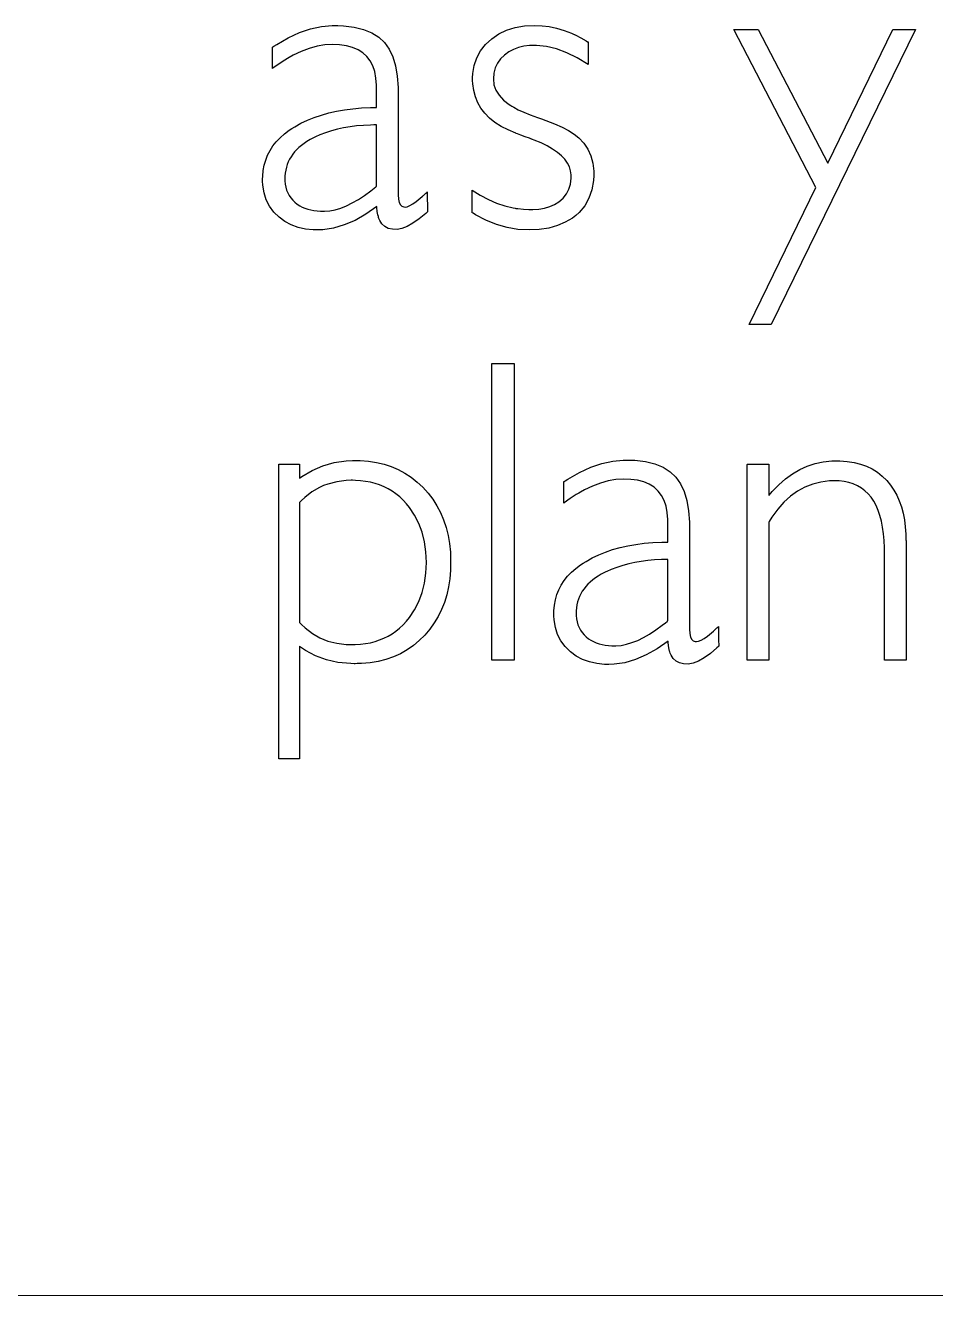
# Model space of a CAD drawing. Header units: millimetres. Extents: x 2232 to 85269, y -3593 to 5869.
# Drawn here: x 67238.21 to 67265.23, y -1520.84 to -1483.15 of the extents above; entities that cross this region are included whole.
import ezdxf

# ---------------------------------------------------------------- set-up
doc = ezdxf.new("R2010")
doc.units = ezdxf.units.MM
doc.layers.add('Standart', color=7, linetype='Continuous')

msp = doc.modelspace()

# ---------------------------------------------------------------- linework, layer by layer
at = {"layer": 'Standart', "color": 159, "linetype": 'Continuous', "lineweight": -3}
for points in [[(67246.014, -1483.52), (67246.35, -1483.366)], [(67246.35, -1483.366), (67246.679, -1483.253)], [(67246.679, -1483.253), (67247, -1483.182)], [(67247, -1483.182), (67247.313, -1483.152)], [(67247.313, -1483.152), (67247.482, -1483.152)], [(67247.482, -1483.152), (67247.654, -1483.161)], [(67247.654, -1483.161), (67247.971, -1483.2)], [(67247.971, -1483.2), (67248.251, -1483.269)], [(67248.251, -1483.269), (67248.494, -1483.369)], [(67248.494, -1483.369), (67248.7, -1483.5)], [(67252.055, -1483.549), (67252.265, -1483.406)], [(67252.265, -1483.406), (67252.497, -1483.295)], [(67252.497, -1483.295), (67252.753, -1483.215)], [(67252.753, -1483.215), (67253.031, -1483.167)], [(67253.031, -1483.167), (67253.331, -1483.151)], [(67253.331, -1483.151), (67253.547, -1483.16)], [(67253.547, -1483.16), (67253.763, -1483.188)], [(67253.763, -1483.188), (67253.981, -1483.235)], [(67253.981, -1483.235), (67254.201, -1483.3)], [(67254.201, -1483.3), (67254.422, -1483.384)], [(67254.422, -1483.384), (67254.477, -1483.408)], [(67254.477, -1483.408), (67254.499, -1483.417)], [(67254.499, -1483.417), (67254.509, -1483.422)], [(67254.509, -1483.422), (67254.547, -1483.44)], [(67254.547, -1483.44), (67254.701, -1483.519)], [(67261.678, -1487.961), (67259.241, -1483.277)], [(67259.241, -1483.277), (67259.965, -1483.277)], [(67259.965, -1483.277), (67262.031, -1487.237)], [(67264.631, -1483.277), (67260.349, -1492.023)], [(67262.031, -1487.237), (67263.964, -1483.277)], [(67263.964, -1483.277), (67264.631, -1483.277)], [(67245.549, -1483.794), (67245.561, -1483.786)], [(67245.549, -1483.795), (67245.549, -1483.794)], [(67245.549, -1483.818), (67245.549, -1483.795)], [(67245.549, -1483.864), (67245.549, -1483.818)], [(67245.561, -1483.786), (67245.583, -1483.771)], [(67245.583, -1483.771), (67245.67, -1483.716)], [(67245.67, -1483.716), (67246.014, -1483.52)], [(67246.637, -1483.834), (67246.4, -1483.924)], [(67246.869, -1483.77), (67246.637, -1483.834)], [(67247.097, -1483.731), (67246.869, -1483.77)], [(67247.321, -1483.717), (67247.097, -1483.731)], [(67247.536, -1483.726), (67247.321, -1483.717)], [(67247.74, -1483.755), (67247.536, -1483.726)], [(67247.923, -1483.804), (67247.74, -1483.755)], [(67248.086, -1483.873), (67247.923, -1483.804)], [(67248.7, -1483.5), (67248.869, -1483.661)], [(67248.869, -1483.661), (67249.007, -1483.857)], [(67251.724, -1483.908), (67251.872, -1483.72)], [(67251.872, -1483.72), (67252.055, -1483.549)], [(67252.845, -1483.806), (67252.698, -1483.862)], [(67253.002, -1483.767), (67252.845, -1483.806)], [(67253.17, -1483.747), (67253.002, -1483.767)], [(67253.257, -1483.743), (67253.17, -1483.747)], [(67253.311, -1483.743), (67253.257, -1483.743)], [(67253.384, -1483.745), (67253.311, -1483.743)], [(67253.677, -1483.778), (67253.384, -1483.745)], [(67253.976, -1483.851), (67253.677, -1483.778)], [(67254.701, -1483.519), (67254.858, -1483.609)], [(67254.858, -1483.609), (67254.899, -1483.634)], [(67254.899, -1483.634), (67254.912, -1483.642)], [(67254.912, -1483.642), (67254.912, -1483.649)], [(67254.912, -1483.649), (67254.912, -1483.686)], [(67254.912, -1483.686), (67254.912, -1483.746)], [(67254.912, -1483.746), (67254.912, -1483.913)], [(67245.549, -1483.929), (67245.549, -1483.864)], [(67245.549, -1484.255), (67245.549, -1483.929)], [(67245.913, -1484.18), (67245.741, -1484.293)], [(67245.995, -1484.13), (67245.913, -1484.18)], [(67246.038, -1484.105), (67245.995, -1484.13)], [(67246.16, -1484.039), (67246.038, -1484.105)], [(67246.4, -1483.924), (67246.16, -1484.039)], [(67248.227, -1483.962), (67248.086, -1483.873)], [(67248.347, -1484.072), (67248.227, -1483.962)], [(67248.447, -1484.201), (67248.347, -1484.072)], [(67248.525, -1484.351), (67248.447, -1484.201)], [(67249.007, -1483.857), (67249.116, -1484.088)], [(67249.116, -1484.088), (67249.197, -1484.355)], [(67251.536, -1484.338), (67251.612, -1484.114)], [(67251.612, -1484.114), (67251.724, -1483.908)], [(67252.312, -1484.145), (67252.221, -1484.273)], [(67252.43, -1484.03), (67252.312, -1484.145)], [(67252.561, -1483.936), (67252.43, -1484.03)], [(67252.698, -1483.862), (67252.561, -1483.936)], [(67254.282, -1483.964), (67253.976, -1483.851)], [(67254.594, -1484.117), (67254.282, -1483.964)], [(67254.912, -1484.309), (67254.594, -1484.117)], [(67254.912, -1483.913), (67254.912, -1484.098)], [(67254.912, -1484.098), (67254.912, -1484.181)], [(67254.912, -1484.181), (67254.912, -1484.248)], [(67245.549, -1484.327), (67245.549, -1484.255)], [(67245.549, -1484.383), (67245.549, -1484.327)], [(67245.549, -1484.419), (67245.549, -1484.383)], [(67245.549, -1484.427), (67245.549, -1484.419)], [(67245.557, -1484.423), (67245.549, -1484.429)], [(67245.549, -1484.429), (67245.549, -1484.427)], [(67245.741, -1484.293), (67245.557, -1484.423)], [(67248.582, -1484.521), (67248.525, -1484.351)], [(67248.618, -1484.712), (67248.582, -1484.521)], [(67249.197, -1484.355), (67249.25, -1484.657)], [(67251.487, -1484.707), (67251.494, -1484.58)], [(67251.494, -1484.58), (67251.536, -1484.338)], [(67252.116, -1484.57), (67252.103, -1484.738)], [(67252.155, -1484.415), (67252.116, -1484.57)], [(67252.221, -1484.273), (67252.155, -1484.415)], [(67254.912, -1484.248), (67254.912, -1484.293)], [(67254.912, -1484.293), (67254.912, -1484.309)], [(67248.633, -1484.922), (67248.618, -1484.712)], [(67248.634, -1484.971), (67248.633, -1484.922)], [(67248.634, -1484.972), (67248.634, -1484.971)], [(67248.634, -1484.979), (67248.634, -1484.972)], [(67248.634, -1485.013), (67248.634, -1484.979)], [(67249.25, -1484.657), (67249.274, -1484.996)], [(67251.487, -1484.74), (67251.487, -1484.707)], [(67251.487, -1484.785), (67251.487, -1484.74)], [(67251.492, -1484.888), (67251.487, -1484.785)], [(67251.518, -1485.085), (67251.492, -1484.888)], [(67252.103, -1484.738), (67252.121, -1484.91)], [(67252.121, -1484.91), (67252.177, -1485.072)], [(67248.634, -1485.067), (67248.634, -1485.013)], [(67248.634, -1485.215), (67248.634, -1485.067)], [(67248.634, -1485.379), (67248.634, -1485.215)], [(67249.274, -1484.996), (67249.276, -1485.086)], [(67249.276, -1485.086), (67249.276, -1485.109)], [(67249.276, -1485.109), (67249.276, -1485.122)], [(67249.276, -1485.122), (67249.276, -1485.129)], [(67249.276, -1485.129), (67249.276, -1485.167)], [(67249.276, -1485.167), (67249.276, -1485.238)], [(67249.276, -1485.238), (67249.276, -1485.336)], [(67249.276, -1485.336), (67249.276, -1485.46)], [(67251.567, -1485.271), (67251.518, -1485.085)], [(67251.638, -1485.445), (67251.567, -1485.271)], [(67252.177, -1485.072), (67252.271, -1485.223)], [(67252.271, -1485.223), (67252.401, -1485.365)], [(67247.218, -1485.748), (67247.447, -1485.697)], [(67247.447, -1485.697), (67247.686, -1485.655)], [(67247.686, -1485.655), (67247.933, -1485.623)], [(67247.933, -1485.623), (67248.19, -1485.601)], [(67248.19, -1485.601), (67248.456, -1485.59)], [(67248.456, -1485.59), (67248.592, -1485.588)], [(67248.592, -1485.588), (67248.626, -1485.588)], [(67248.626, -1485.588), (67248.634, -1485.588)], [(67248.634, -1485.517), (67248.634, -1485.379)], [(67248.634, -1485.563), (67248.634, -1485.517)], [(67248.634, -1485.586), (67248.634, -1485.563)], [(67248.634, -1485.588), (67248.634, -1485.586)], [(67249.276, -1485.46), (67249.276, -1485.605)], [(67249.276, -1485.605), (67249.276, -1485.768)], [(67251.732, -1485.608), (67251.638, -1485.445)], [(67251.849, -1485.76), (67251.732, -1485.608)], [(67252.401, -1485.365), (67252.568, -1485.496)], [(67252.568, -1485.496), (67252.616, -1485.527)], [(67252.616, -1485.527), (67252.649, -1485.548)], [(67252.649, -1485.548), (67252.706, -1485.582)], [(67252.706, -1485.582), (67252.84, -1485.653)], [(67252.84, -1485.653), (67253.002, -1485.727)], [(67253.002, -1485.727), (67253.192, -1485.804)], [(67246.206, -1486.159), (67246.39, -1486.056)], [(67246.39, -1486.056), (67246.584, -1485.964)], [(67246.584, -1485.964), (67246.786, -1485.882)], [(67246.786, -1485.882), (67246.997, -1485.81)], [(67246.997, -1485.81), (67247.218, -1485.748)], [(67248.452, -1486.107), (67248.245, -1486.117)], [(67248.557, -1486.105), (67248.452, -1486.107)], [(67248.611, -1486.104), (67248.557, -1486.105)], [(67248.634, -1486.104), (67248.611, -1486.104)], [(67248.634, -1486.106), (67248.634, -1486.104)], [(67248.634, -1486.114), (67248.634, -1486.106)], [(67249.276, -1485.768), (67249.276, -1486.137)], [(67251.988, -1485.901), (67251.849, -1485.76)], [(67252.15, -1486.03), (67251.988, -1485.901)], [(67252.334, -1486.148), (67252.15, -1486.03)], [(67253.192, -1485.804), (67253.41, -1485.884)], [(67253.41, -1485.884), (67253.529, -1485.926)], [(67253.529, -1485.926), (67253.662, -1485.972)], [(67253.662, -1485.972), (67253.916, -1486.069)], [(67253.916, -1486.069), (67254.141, -1486.169)], [(67245.659, -1486.603), (67245.772, -1486.483)], [(67245.772, -1486.483), (67245.9, -1486.37)], [(67245.9, -1486.37), (67246.042, -1486.264)], [(67246.042, -1486.264), (67246.118, -1486.213)], [(67246.118, -1486.213), (67246.206, -1486.159)], [(67246.862, -1486.439), (67246.759, -1486.489)], [(67246.914, -1486.417), (67246.862, -1486.439)], [(67246.955, -1486.4), (67246.914, -1486.417)], [(67247.122, -1486.337), (67246.955, -1486.4)], [(67247.295, -1486.281), (67247.122, -1486.337)], [(67247.473, -1486.233), (67247.295, -1486.281)], [(67247.658, -1486.193), (67247.473, -1486.233)], [(67247.848, -1486.16), (67247.658, -1486.193)], [(67248.043, -1486.135), (67247.848, -1486.16)], [(67248.245, -1486.117), (67248.043, -1486.135)], [(67248.634, -1486.13), (67248.634, -1486.114)], [(67248.634, -1486.153), (67248.634, -1486.13)], [(67248.634, -1486.182), (67248.634, -1486.153)], [(67248.634, -1486.218), (67248.634, -1486.182)], [(67248.634, -1486.259), (67248.634, -1486.218)], [(67248.634, -1486.357), (67248.634, -1486.259)], [(67248.634, -1486.472), (67248.634, -1486.357)], [(67248.634, -1486.601), (67248.634, -1486.472)], [(67249.276, -1486.137), (67249.276, -1486.538)], [(67252.541, -1486.254), (67252.334, -1486.148)], [(67252.771, -1486.35), (67252.541, -1486.254)], [(67252.782, -1486.354), (67252.771, -1486.35)], [(67252.814, -1486.366), (67252.782, -1486.354)], [(67252.92, -1486.405), (67252.814, -1486.366)], [(67253.051, -1486.454), (67252.92, -1486.405)], [(67253.17, -1486.498), (67253.051, -1486.454)], [(67254.141, -1486.169), (67254.337, -1486.272)], [(67254.337, -1486.272), (67254.503, -1486.379)], [(67254.503, -1486.379), (67254.64, -1486.488)], [(67254.64, -1486.488), (67254.79, -1486.649)], [(67245.401, -1487.001), (67245.473, -1486.862)], [(67245.473, -1486.862), (67245.559, -1486.729)], [(67245.559, -1486.729), (67245.659, -1486.603)], [(67246.264, -1486.838), (67246.203, -1486.905)], [(67246.332, -1486.773), (67246.264, -1486.838)], [(67246.405, -1486.711), (67246.332, -1486.773)], [(67246.485, -1486.652), (67246.405, -1486.711)], [(67246.57, -1486.595), (67246.485, -1486.652)], [(67246.662, -1486.541), (67246.57, -1486.595)], [(67246.759, -1486.489), (67246.662, -1486.541)], [(67248.634, -1486.74), (67248.634, -1486.601)], [(67248.634, -1486.886), (67248.634, -1486.74)], [(67249.276, -1486.538), (67249.276, -1486.947)], [(67253.212, -1486.514), (67253.17, -1486.498)], [(67253.238, -1486.523), (67253.212, -1486.514)], [(67253.243, -1486.525), (67253.238, -1486.523)], [(67253.262, -1486.532), (67253.243, -1486.525)], [(67253.243, -1486.525), (67253.243, -1486.525)], [(67253.315, -1486.553), (67253.262, -1486.532)], [(67253.518, -1486.638), (67253.315, -1486.553)], [(67253.7, -1486.727), (67253.518, -1486.638)], [(67253.861, -1486.82), (67253.7, -1486.727)], [(67254.001, -1486.918), (67253.861, -1486.82)], [(67254.79, -1486.649), (67254.909, -1486.827)], [(67254.909, -1486.827), (67254.997, -1487.025)], [(67245.3, -1487.299), (67245.344, -1487.147)], [(67245.344, -1487.147), (67245.401, -1487.001)], [(67246.016, -1487.199), (67245.984, -1487.279)], [(67246.054, -1487.121), (67246.016, -1487.199)], [(67246.097, -1487.047), (67246.054, -1487.121)], [(67246.147, -1486.974), (67246.097, -1487.047)], [(67246.203, -1486.905), (67246.147, -1486.974)], [(67248.634, -1487.183), (67248.634, -1486.886)], [(67248.634, -1487.328), (67248.634, -1487.183)], [(67249.276, -1486.947), (67249.276, -1487.337)], [(67254.122, -1487.019), (67254.001, -1486.918)], [(67254.221, -1487.124), (67254.122, -1487.019)], [(67254.3, -1487.234), (67254.221, -1487.124)], [(67254.358, -1487.347), (67254.3, -1487.234)], [(67254.997, -1487.025), (67255.054, -1487.241)], [(67255.054, -1487.241), (67255.08, -1487.476)], [(67245.255, -1487.624), (67245.27, -1487.459)], [(67245.27, -1487.459), (67245.3, -1487.299)], [(67245.924, -1487.534), (67245.916, -1487.624)], [(67245.938, -1487.446), (67245.924, -1487.534)], [(67245.958, -1487.361), (67245.938, -1487.446)], [(67245.984, -1487.279), (67245.958, -1487.361)], [(67248.634, -1487.464), (67248.634, -1487.328)], [(67248.634, -1487.59), (67248.634, -1487.464)], [(67248.634, -1487.7), (67248.634, -1487.59)], [(67249.276, -1487.337), (67249.276, -1487.515)], [(67249.276, -1487.515), (67249.276, -1487.68)], [(67254.396, -1487.465), (67254.358, -1487.347)], [(67254.413, -1487.586), (67254.396, -1487.465)], [(67254.414, -1487.643), (67254.413, -1487.586)], [(67255.081, -1487.609), (67255.073, -1487.756)], [(67255.08, -1487.476), (67255.081, -1487.609)], [(67245.252, -1487.71), (67245.255, -1487.624)], [(67245.253, -1487.776), (67245.252, -1487.71)], [(67245.26, -1487.896), (67245.253, -1487.776)], [(67245.296, -1488.121), (67245.26, -1487.896)], [(67245.916, -1487.624), (67245.914, -1487.67)], [(67245.914, -1487.67), (67245.914, -1487.693)], [(67245.914, -1487.693), (67245.914, -1487.711)], [(67245.914, -1487.711), (67245.915, -1487.761)], [(67245.915, -1487.761), (67245.924, -1487.859)], [(67245.924, -1487.859), (67245.941, -1487.952)], [(67245.941, -1487.952), (67245.966, -1488.04)], [(67248.468, -1488.056), (67248.564, -1487.98)], [(67248.564, -1487.98), (67248.613, -1487.941)], [(67248.613, -1487.941), (67248.625, -1487.931)], [(67248.625, -1487.931), (67248.631, -1487.926)], [(67248.631, -1487.926), (67248.634, -1487.923)], [(67248.634, -1487.793), (67248.634, -1487.7)], [(67248.634, -1487.831), (67248.634, -1487.793)], [(67248.634, -1487.863), (67248.634, -1487.831)], [(67248.634, -1487.889), (67248.634, -1487.863)], [(67248.634, -1487.908), (67248.634, -1487.889)], [(67248.634, -1487.919), (67248.634, -1487.908)], [(67248.634, -1487.923), (67248.634, -1487.919)], [(67248.634, -1487.923), (67248.634, -1487.923)], [(67248.634, -1487.923), (67248.634, -1487.923)], [(67248.634, -1487.923), (67248.634, -1487.923)], [(67249.276, -1487.68), (67249.276, -1487.826)], [(67249.276, -1487.826), (67249.276, -1487.95)], [(67249.276, -1487.95), (67249.276, -1488.05)], [(67254.345, -1488.014), (67254.392, -1487.859)], [(67254.392, -1487.859), (67254.413, -1487.688)], [(67254.413, -1487.688), (67254.414, -1487.643)], [(67255.073, -1487.756), (67255.026, -1488.031)], [(67259.695, -1492.023), (67261.678, -1487.961)], [(67245.363, -1488.328), (67245.296, -1488.121)], [(67245.461, -1488.518), (67245.363, -1488.328)], [(67245.966, -1488.04), (67245.999, -1488.122)], [(67245.999, -1488.122), (67246.04, -1488.2)], [(67246.04, -1488.2), (67246.089, -1488.272)], [(67246.089, -1488.272), (67246.147, -1488.339)], [(67246.147, -1488.339), (67246.213, -1488.401)], [(67247.915, -1488.418), (67248.095, -1488.316)], [(67248.095, -1488.316), (67248.279, -1488.195)], [(67248.279, -1488.195), (67248.468, -1488.056)], [(67249.276, -1488.05), (67249.276, -1488.121)], [(67249.276, -1488.121), (67249.276, -1488.162)], [(67249.276, -1488.162), (67249.276, -1488.175)], [(67249.276, -1488.175), (67249.285, -1488.303)], [(67249.285, -1488.303), (67249.31, -1488.405)], [(67249.815, -1488.375), (67249.93, -1488.281)], [(67249.93, -1488.281), (67249.992, -1488.226)], [(67249.992, -1488.226), (67250.006, -1488.214)], [(67250.006, -1488.214), (67250.007, -1488.213)], [(67250.007, -1488.213), (67250.008, -1488.212)], [(67250.008, -1488.212), (67250.027, -1488.195)], [(67250.027, -1488.195), (67250.094, -1488.134)], [(67250.094, -1488.134), (67250.124, -1488.108)], [(67250.124, -1488.108), (67250.138, -1488.094)], [(67250.138, -1488.094), (67250.139, -1488.1)], [(67250.139, -1488.1), (67250.139, -1488.129)], [(67250.139, -1488.129), (67250.14, -1488.178)], [(67250.14, -1488.178), (67250.14, -1488.242)], [(67250.14, -1488.242), (67250.144, -1488.543)], [(67251.473, -1488.037), (67251.715, -1488.189)], [(67251.473, -1488.039), (67251.473, -1488.037)], [(67251.473, -1488.037), (67251.473, -1488.037)], [(67251.473, -1488.037), (67251.473, -1488.037)], [(67251.473, -1488.066), (67251.473, -1488.039)], [(67251.473, -1488.12), (67251.473, -1488.066)], [(67251.473, -1488.193), (67251.473, -1488.12)], [(67251.473, -1488.374), (67251.473, -1488.193)], [(67251.715, -1488.189), (67251.957, -1488.317)], [(67251.957, -1488.317), (67252.2, -1488.423)], [(67254.049, -1488.384), (67254.173, -1488.276)], [(67254.173, -1488.276), (67254.272, -1488.153)], [(67254.272, -1488.153), (67254.345, -1488.014)], [(67254.94, -1488.28), (67254.814, -1488.503)], [(67255.026, -1488.031), (67254.94, -1488.28)], [(67245.589, -1488.689), (67245.461, -1488.518)], [(67245.746, -1488.842), (67245.589, -1488.689)], [(67246.213, -1488.401), (67246.283, -1488.455)], [(67246.283, -1488.455), (67246.354, -1488.501)], [(67246.354, -1488.501), (67246.43, -1488.541)], [(67246.43, -1488.541), (67246.51, -1488.576)], [(67246.51, -1488.576), (67246.594, -1488.605)], [(67246.594, -1488.605), (67246.682, -1488.628)], [(67246.682, -1488.628), (67246.775, -1488.646)], [(67246.775, -1488.646), (67246.871, -1488.658)], [(67246.871, -1488.658), (67246.972, -1488.665)], [(67246.972, -1488.665), (67247.024, -1488.667)], [(67247.024, -1488.667), (67247.052, -1488.667)], [(67247.052, -1488.667), (67247.091, -1488.666)], [(67247.091, -1488.666), (67247.246, -1488.652)], [(67247.246, -1488.652), (67247.406, -1488.62)], [(67247.406, -1488.62), (67247.571, -1488.571)], [(67247.571, -1488.571), (67247.741, -1488.504)], [(67247.741, -1488.504), (67247.915, -1488.418)], [(67248.647, -1488.528), (67248.32, -1488.754)], [(67248.647, -1488.554), (67248.647, -1488.528)], [(67248.647, -1488.528), (67248.647, -1488.528)], [(67248.647, -1488.528), (67248.647, -1488.528)], [(67248.647, -1488.528), (67248.647, -1488.528)], [(67248.655, -1488.67), (67248.647, -1488.554)], [(67248.674, -1488.775), (67248.655, -1488.67)], [(67249.31, -1488.405), (67249.347, -1488.479)], [(67249.347, -1488.479), (67249.387, -1488.518)], [(67249.387, -1488.518), (67249.446, -1488.538)], [(67249.446, -1488.538), (67249.482, -1488.54)], [(67249.482, -1488.54), (67249.545, -1488.531)], [(67249.545, -1488.531), (67249.623, -1488.5)], [(67249.623, -1488.5), (67249.712, -1488.448)], [(67249.712, -1488.448), (67249.815, -1488.375)], [(67250.093, -1488.728), (67249.898, -1488.892)], [(67250.143, -1488.681), (67250.093, -1488.728)], [(67250.145, -1488.676), (67250.143, -1488.681)], [(67250.144, -1488.543), (67250.145, -1488.605)], [(67250.145, -1488.605), (67250.145, -1488.651)], [(67250.145, -1488.651), (67250.145, -1488.676)], [(67251.473, -1488.555), (67251.473, -1488.374)], [(67251.473, -1488.628), (67251.473, -1488.555)], [(67251.473, -1488.682), (67251.473, -1488.628)], [(67251.473, -1488.709), (67251.473, -1488.682)], [(67251.473, -1488.711), (67251.473, -1488.709)], [(67251.48, -1488.715), (67251.473, -1488.711)], [(67251.499, -1488.727), (67251.48, -1488.715)], [(67251.574, -1488.773), (67251.499, -1488.727)], [(67252.2, -1488.423), (67252.444, -1488.505)], [(67252.444, -1488.505), (67252.689, -1488.564)], [(67252.689, -1488.564), (67252.75, -1488.576)], [(67252.75, -1488.576), (67252.774, -1488.58)], [(67252.774, -1488.58), (67252.785, -1488.581)], [(67252.785, -1488.581), (67252.827, -1488.588)], [(67252.827, -1488.588), (67252.994, -1488.607)], [(67252.994, -1488.607), (67253.158, -1488.616)], [(67253.158, -1488.616), (67253.198, -1488.616)], [(67253.198, -1488.616), (67253.228, -1488.616)], [(67253.228, -1488.616), (67253.275, -1488.615)], [(67253.275, -1488.615), (67253.455, -1488.602)], [(67253.455, -1488.602), (67253.623, -1488.572)], [(67253.623, -1488.572), (67253.778, -1488.526)], [(67253.778, -1488.526), (67253.92, -1488.463)], [(67253.92, -1488.463), (67254.049, -1488.384)], [(67254.648, -1488.701), (67254.55, -1488.79)], [(67254.814, -1488.503), (67254.648, -1488.701)], [(67245.917, -1488.969), (67245.746, -1488.842)], [(67246.103, -1489.07), (67245.917, -1488.969)], [(67246.306, -1489.145), (67246.103, -1489.07)], [(67247.675, -1489.073), (67247.357, -1489.166)], [(67247.996, -1488.936), (67247.675, -1489.073)], [(67248.32, -1488.754), (67247.996, -1488.936)], [(67248.689, -1488.824), (67248.674, -1488.775)], [(67248.695, -1488.847), (67248.689, -1488.824)], [(67248.706, -1488.879), (67248.695, -1488.847)], [(67248.731, -1488.939), (67248.706, -1488.879)], [(67248.796, -1489.042), (67248.731, -1488.939)], [(67248.879, -1489.12), (67248.796, -1489.042)], [(67248.982, -1489.173), (67248.879, -1489.12)], [(67249.546, -1489.118), (67249.388, -1489.179)], [(67249.716, -1489.022), (67249.546, -1489.118)], [(67249.898, -1488.892), (67249.716, -1489.022)], [(67251.881, -1488.934), (67251.574, -1488.773)], [(67252.193, -1489.059), (67251.881, -1488.934)], [(67252.51, -1489.149), (67252.193, -1489.059)], [(67254.002, -1489.093), (67253.744, -1489.164)], [(67254.237, -1488.994), (67254.002, -1489.093)], [(67254.449, -1488.867), (67254.237, -1488.994)], [(67254.55, -1488.79), (67254.449, -1488.867)], [(67246.524, -1489.194), (67246.306, -1489.145)], [(67246.758, -1489.218), (67246.524, -1489.194)], [(67246.885, -1489.221), (67246.758, -1489.218)], [(67247.041, -1489.214), (67246.885, -1489.221)], [(67247.357, -1489.166), (67247.041, -1489.214)], [(67249.104, -1489.202), (67248.982, -1489.173)], [(67249.242, -1489.207), (67249.104, -1489.202)], [(67249.388, -1489.179), (67249.242, -1489.207)], [(67252.833, -1489.203), (67252.51, -1489.149)], [(67253.161, -1489.221), (67252.833, -1489.203)], [(67253.464, -1489.207), (67253.161, -1489.221)], [(67253.744, -1489.164), (67253.464, -1489.207)], [(67260.349, -1492.023), (67259.695, -1492.023)], [(67252.059, -1501.99), (67252.059, -1493.181)], [(67252.059, -1493.181), (67252.721, -1493.181)], [(67252.721, -1493.181), (67252.721, -1501.99)], [(67245.731, -1496.174), (67245.731, -1496.172)], [(67245.731, -1496.172), (67245.754, -1496.172)], [(67245.731, -1496.204), (67245.731, -1496.174)], [(67245.731, -1496.264), (67245.731, -1496.204)], [(67245.731, -1496.355), (67245.731, -1496.264)], [(67245.754, -1496.172), (67245.806, -1496.172)], [(67245.806, -1496.172), (67245.968, -1496.172)], [(67245.968, -1496.172), (67246.153, -1496.172)], [(67246.153, -1496.172), (67246.3, -1496.172)], [(67246.3, -1496.172), (67246.339, -1496.172)], [(67246.339, -1496.172), (67246.348, -1496.173)], [(67246.348, -1496.173), (67246.348, -1496.192)], [(67246.348, -1496.192), (67246.348, -1496.23)], [(67246.348, -1496.23), (67246.348, -1496.341)], [(67246.72, -1496.357), (67247.041, -1496.217)], [(67247.041, -1496.217), (67247.38, -1496.121)], [(67247.38, -1496.121), (67247.735, -1496.069)], [(67247.735, -1496.069), (67247.919, -1496.06)], [(67247.919, -1496.06), (67248.021, -1496.059)], [(67248.021, -1496.059), (67248.148, -1496.062)], [(67248.148, -1496.062), (67248.394, -1496.081)], [(67248.394, -1496.081), (67248.63, -1496.118)], [(67248.63, -1496.118), (67248.856, -1496.172)], [(67248.856, -1496.172), (67249.073, -1496.243)], [(67249.073, -1496.243), (67249.279, -1496.331)], [(67254.66, -1496.415), (67254.996, -1496.261)], [(67254.996, -1496.261), (67255.325, -1496.148)], [(67255.325, -1496.148), (67255.646, -1496.077)], [(67255.646, -1496.077), (67255.959, -1496.047)], [(67255.959, -1496.047), (67256.128, -1496.048)], [(67256.128, -1496.048), (67256.3, -1496.056)], [(67256.3, -1496.056), (67256.617, -1496.095)], [(67256.617, -1496.095), (67256.897, -1496.164)], [(67256.897, -1496.164), (67257.14, -1496.264)], [(67257.14, -1496.264), (67257.346, -1496.395)], [(67259.635, -1496.176), (67259.65, -1496.172)], [(67259.635, -1496.203), (67259.635, -1496.176)], [(67259.635, -1496.254), (67259.635, -1496.203)], [(67259.635, -1496.327), (67259.635, -1496.254)], [(67259.65, -1496.172), (67259.703, -1496.172)], [(67259.703, -1496.172), (67259.784, -1496.172)], [(67259.784, -1496.172), (67259.986, -1496.172)], [(67259.986, -1496.172), (67260.088, -1496.172)], [(67260.088, -1496.172), (67260.176, -1496.172)], [(67260.176, -1496.172), (67260.242, -1496.172)], [(67260.242, -1496.172), (67260.275, -1496.172)], [(67260.275, -1496.172), (67260.277, -1496.173)], [(67260.277, -1496.173), (67260.277, -1496.188)], [(67260.277, -1496.188), (67260.277, -1496.217)], [(67260.277, -1496.217), (67260.277, -1496.258)], [(67260.277, -1496.258), (67260.277, -1496.369)], [(67261.196, -1496.329), (67261.421, -1496.229)], [(67261.421, -1496.229), (67261.654, -1496.153)], [(67261.654, -1496.153), (67261.895, -1496.102)], [(67261.895, -1496.102), (67262.145, -1496.075)], [(67262.145, -1496.075), (67262.273, -1496.071)], [(67262.273, -1496.071), (67262.388, -1496.073)], [(67262.388, -1496.073), (67262.604, -1496.088)], [(67262.604, -1496.088), (67262.808, -1496.12)], [(67262.808, -1496.12), (67263, -1496.168)], [(67263, -1496.168), (67263.18, -1496.232)], [(67263.18, -1496.232), (67263.348, -1496.313)], [(67245.731, -1496.473), (67245.731, -1496.355)], [(67245.731, -1496.618), (67245.731, -1496.473)], [(67245.731, -1496.787), (67245.731, -1496.618)], [(67246.348, -1496.341), (67246.348, -1496.466)], [(67246.348, -1496.466), (67246.348, -1496.561)], [(67246.348, -1496.588), (67246.416, -1496.54)], [(67246.348, -1496.561), (67246.348, -1496.585)], [(67246.348, -1496.585), (67246.348, -1496.588)], [(67246.416, -1496.54), (67246.72, -1496.357)], [(67247.735, -1496.656), (67247.456, -1496.692)], [(67247.88, -1496.65), (67247.735, -1496.656)], [(67247.898, -1496.65), (67247.88, -1496.65)], [(67247.925, -1496.65), (67247.898, -1496.65)], [(67248.005, -1496.652), (67247.925, -1496.65)], [(67248.16, -1496.661), (67248.005, -1496.652)], [(67248.309, -1496.68), (67248.16, -1496.661)], [(67249.279, -1496.331), (67249.476, -1496.437)], [(67249.476, -1496.437), (67249.663, -1496.56)], [(67249.663, -1496.56), (67249.84, -1496.7)], [(67254.229, -1496.666), (67254.316, -1496.611)], [(67254.316, -1496.611), (67254.66, -1496.415)], [(67255.742, -1496.627), (67255.514, -1496.666)], [(67255.966, -1496.613), (67255.742, -1496.627)], [(67256.181, -1496.621), (67255.966, -1496.613)], [(67256.385, -1496.65), (67256.181, -1496.621)], [(67256.569, -1496.699), (67256.385, -1496.65)], [(67257.346, -1496.395), (67257.515, -1496.556)], [(67257.515, -1496.556), (67257.653, -1496.751)], [(67259.635, -1496.422), (67259.635, -1496.327)], [(67259.635, -1496.536), (67259.635, -1496.422)], [(67259.635, -1496.668), (67259.635, -1496.536)], [(67260.277, -1496.369), (67260.277, -1496.508)], [(67260.277, -1496.508), (67260.277, -1496.809)], [(67260.573, -1496.779), (67260.772, -1496.605)], [(67260.772, -1496.605), (67260.98, -1496.455)], [(67260.98, -1496.455), (67261.196, -1496.329)], [(67262.209, -1496.664), (67262.078, -1496.668)], [(67262.364, -1496.668), (67262.209, -1496.664)], [(67263.348, -1496.313), (67263.504, -1496.411)], [(67263.504, -1496.411), (67263.647, -1496.524)], [(67263.647, -1496.524), (67263.779, -1496.654)], [(67263.779, -1496.654), (67263.895, -1496.796)], [(67245.731, -1496.979), (67245.731, -1496.787)], [(67245.731, -1497.192), (67245.731, -1496.979)], [(67246.716, -1496.99), (67246.505, -1497.156)], [(67246.944, -1496.858), (67246.716, -1496.99)], [(67247.065, -1496.804), (67246.944, -1496.858)], [(67247.192, -1496.759), (67247.065, -1496.804)], [(67247.456, -1496.692), (67247.192, -1496.759)], [(67248.454, -1496.707), (67248.309, -1496.68)], [(67248.593, -1496.743), (67248.454, -1496.707)], [(67248.727, -1496.788), (67248.593, -1496.743)], [(67248.856, -1496.841), (67248.727, -1496.788)], [(67248.98, -1496.904), (67248.856, -1496.841)], [(67249.099, -1496.975), (67248.98, -1496.904)], [(67249.212, -1497.055), (67249.099, -1496.975)], [(67249.84, -1496.7), (67250.007, -1496.857)], [(67250.007, -1496.857), (67250.163, -1497.029)], [(67250.163, -1497.029), (67250.303, -1497.211)], [(67254.194, -1496.689), (67254.207, -1496.681)], [(67254.194, -1496.69), (67254.194, -1496.689)], [(67254.194, -1496.713), (67254.194, -1496.69)], [(67254.194, -1496.759), (67254.194, -1496.713)], [(67254.194, -1496.823), (67254.194, -1496.759)], [(67254.194, -1497.15), (67254.194, -1496.823)], [(67254.207, -1496.681), (67254.229, -1496.666)], [(67254.64, -1497.026), (67254.558, -1497.075)], [(67254.684, -1497), (67254.64, -1497.026)], [(67254.805, -1496.933), (67254.684, -1497)], [(67255.046, -1496.819), (67254.805, -1496.933)], [(67255.282, -1496.73), (67255.046, -1496.819)], [(67255.514, -1496.666), (67255.282, -1496.73)], [(67256.731, -1496.768), (67256.569, -1496.699)], [(67256.872, -1496.857), (67256.731, -1496.768)], [(67256.993, -1496.967), (67256.872, -1496.857)], [(67257.092, -1497.096), (67256.993, -1496.967)], [(67257.653, -1496.751), (67257.762, -1496.983)], [(67257.762, -1496.983), (67257.843, -1497.25)], [(67259.635, -1496.817), (67259.635, -1496.668)], [(67259.635, -1496.981), (67259.635, -1496.817)], [(67259.635, -1497.159), (67259.635, -1496.981)], [(67260.277, -1496.809), (67260.277, -1496.941)], [(67260.277, -1496.941), (67260.277, -1497.043)], [(67260.29, -1497.088), (67260.382, -1496.979)], [(67260.382, -1496.979), (67260.573, -1496.779)], [(67261.133, -1496.97), (67260.925, -1497.119)], [(67261.352, -1496.851), (67261.133, -1496.97)], [(67261.583, -1496.761), (67261.352, -1496.851)], [(67261.825, -1496.7), (67261.583, -1496.761)], [(67262.078, -1496.668), (67261.825, -1496.7)], [(67262.514, -1496.685), (67262.364, -1496.668)], [(67262.655, -1496.715), (67262.514, -1496.685)], [(67262.787, -1496.756), (67262.655, -1496.715)], [(67262.91, -1496.811), (67262.787, -1496.756)], [(67263.025, -1496.878), (67262.91, -1496.811)], [(67263.13, -1496.957), (67263.025, -1496.878)], [(67263.227, -1497.049), (67263.13, -1496.957)], [(67263.895, -1496.796), (67263.992, -1496.94)], [(67263.992, -1496.94), (67264.078, -1497.095)], [(67245.731, -1497.425), (67245.731, -1497.192)], [(67246.358, -1497.302), (67246.348, -1497.312)], [(67246.348, -1497.312), (67246.348, -1497.328)], [(67246.348, -1497.312), (67246.348, -1497.312)], [(67246.348, -1497.312), (67246.348, -1497.312)], [(67246.348, -1497.312), (67246.348, -1497.312)], [(67246.348, -1497.312), (67246.348, -1497.312)], [(67246.348, -1497.328), (67246.348, -1497.374)], [(67246.348, -1497.374), (67246.348, -1497.448)], [(67246.406, -1497.251), (67246.358, -1497.302)], [(67246.505, -1497.156), (67246.406, -1497.251)], [(67249.321, -1497.143), (67249.212, -1497.055)], [(67249.424, -1497.24), (67249.321, -1497.143)], [(67249.522, -1497.346), (67249.424, -1497.24)], [(67249.61, -1497.454), (67249.522, -1497.346)], [(67250.303, -1497.211), (67250.427, -1497.404)], [(67250.427, -1497.404), (67250.535, -1497.608)], [(67254.194, -1497.222), (67254.194, -1497.15)], [(67254.194, -1497.278), (67254.194, -1497.222)], [(67254.194, -1497.314), (67254.194, -1497.278)], [(67254.194, -1497.322), (67254.194, -1497.314)], [(67254.203, -1497.318), (67254.194, -1497.324)], [(67254.194, -1497.324), (67254.194, -1497.322)], [(67254.386, -1497.188), (67254.203, -1497.318)], [(67254.558, -1497.075), (67254.386, -1497.188)], [(67257.17, -1497.246), (67257.092, -1497.096)], [(67257.227, -1497.416), (67257.17, -1497.246)], [(67257.263, -1497.607), (67257.227, -1497.416)], [(67257.843, -1497.25), (67257.896, -1497.552)], [(67259.635, -1497.349), (67259.635, -1497.159)], [(67259.635, -1497.762), (67259.635, -1497.349)], [(67260.277, -1497.043), (67260.277, -1497.077)], [(67260.277, -1497.077), (67260.277, -1497.098)], [(67260.277, -1497.098), (67260.277, -1497.103)], [(67260.277, -1497.104), (67260.278, -1497.102)], [(67260.277, -1497.103), (67260.277, -1497.104)], [(67260.278, -1497.102), (67260.29, -1497.088)], [(67260.729, -1497.298), (67260.544, -1497.505)], [(67260.925, -1497.119), (67260.729, -1497.298)], [(67263.315, -1497.154), (67263.227, -1497.049)], [(67263.394, -1497.271), (67263.315, -1497.154)], [(67263.464, -1497.4), (67263.394, -1497.271)], [(67263.526, -1497.542), (67263.464, -1497.4)], [(67264.078, -1497.095), (67264.151, -1497.26)], [(67264.151, -1497.26), (67264.213, -1497.436)], [(67245.731, -1497.942), (67245.731, -1497.425)], [(67246.348, -1497.448), (67246.348, -1497.546)], [(67246.348, -1497.546), (67246.348, -1497.666)], [(67246.348, -1497.666), (67246.348, -1497.807)], [(67249.764, -1497.681), (67249.61, -1497.454)], [(67249.89, -1497.926), (67249.764, -1497.681)], [(67250.535, -1497.608), (67250.626, -1497.822)], [(67257.278, -1497.817), (67257.263, -1497.607)], [(67257.896, -1497.552), (67257.92, -1497.891)], [(67259.635, -1498.207), (67259.635, -1497.762)], [(67260.371, -1497.743), (67260.288, -1497.872)], [(67260.544, -1497.505), (67260.371, -1497.743)], [(67263.578, -1497.697), (67263.526, -1497.542)], [(67263.622, -1497.864), (67263.578, -1497.697)], [(67264.213, -1497.436), (67264.264, -1497.623)], [(67264.264, -1497.623), (67264.303, -1497.821)], [(67245.731, -1498.516), (67245.731, -1497.942)], [(67246.348, -1497.807), (67246.348, -1497.965)], [(67246.348, -1497.965), (67246.348, -1498.137)], [(67246.348, -1498.137), (67246.348, -1498.517)], [(67249.988, -1498.189), (67249.89, -1497.926)], [(67250.626, -1497.822), (67250.701, -1498.047)], [(67250.701, -1498.047), (67250.76, -1498.283)], [(67257.279, -1497.866), (67257.278, -1497.817)], [(67257.279, -1497.867), (67257.279, -1497.866)], [(67257.279, -1497.874), (67257.279, -1497.867)], [(67257.279, -1497.908), (67257.279, -1497.874)], [(67257.279, -1497.962), (67257.279, -1497.908)], [(67257.279, -1498.11), (67257.279, -1497.962)], [(67257.279, -1498.274), (67257.279, -1498.11)], [(67257.92, -1497.891), (67257.922, -1497.981)], [(67257.922, -1497.981), (67257.922, -1498.004)], [(67257.922, -1498.004), (67257.922, -1498.017)], [(67257.922, -1498.017), (67257.922, -1498.023)], [(67257.922, -1498.023), (67257.922, -1498.062)], [(67257.922, -1498.062), (67257.922, -1498.132)], [(67257.922, -1498.132), (67257.922, -1498.231)], [(67260.278, -1497.889), (67260.277, -1497.892)], [(67260.277, -1497.892), (67260.277, -1497.896)], [(67260.277, -1497.896), (67260.277, -1497.918)], [(67260.277, -1497.918), (67260.277, -1497.956)], [(67260.277, -1497.956), (67260.277, -1498.01)], [(67260.277, -1498.01), (67260.277, -1498.078)], [(67260.277, -1498.078), (67260.277, -1498.16)], [(67260.277, -1498.16), (67260.277, -1498.362)], [(67260.288, -1497.872), (67260.278, -1497.889)], [(67263.657, -1498.043), (67263.622, -1497.864)], [(67263.683, -1498.235), (67263.657, -1498.043)], [(67264.303, -1497.821), (67264.33, -1498.029)], [(67264.33, -1498.029), (67264.346, -1498.248)], [(67245.731, -1499.133), (67245.731, -1498.516)], [(67246.348, -1498.517), (67246.348, -1498.925)], [(67250.058, -1498.471), (67249.988, -1498.189)], [(67250.1, -1498.77), (67250.058, -1498.471)], [(67250.76, -1498.283), (67250.802, -1498.529)], [(67250.802, -1498.529), (67250.828, -1498.786)], [(67256.331, -1498.551), (67256.579, -1498.519)], [(67256.579, -1498.519), (67256.835, -1498.497)], [(67256.835, -1498.497), (67257.101, -1498.486)], [(67257.101, -1498.486), (67257.237, -1498.484)], [(67257.237, -1498.484), (67257.271, -1498.484)], [(67257.271, -1498.484), (67257.279, -1498.483)], [(67257.279, -1498.413), (67257.279, -1498.274)], [(67257.279, -1498.459), (67257.279, -1498.413)], [(67257.279, -1498.482), (67257.279, -1498.459)], [(67257.279, -1498.483), (67257.279, -1498.482)], [(67257.922, -1498.231), (67257.922, -1498.355)], [(67257.922, -1498.355), (67257.922, -1498.5)], [(67257.922, -1498.5), (67257.922, -1498.663)], [(67259.635, -1498.673), (67259.635, -1498.207)], [(67260.277, -1498.362), (67260.277, -1498.605)], [(67263.7, -1498.439), (67263.683, -1498.235)], [(67263.708, -1498.656), (67263.7, -1498.439)], [(67264.346, -1498.248), (67264.35, -1498.362)], [(67264.35, -1498.362), (67264.35, -1498.42)], [(67264.35, -1498.42), (67264.351, -1498.445)], [(67264.351, -1498.445), (67264.351, -1498.448)], [(67264.351, -1498.448), (67264.351, -1498.464)], [(67264.351, -1498.464), (67264.351, -1498.495)], [(67264.351, -1498.495), (67264.351, -1498.54)], [(67264.351, -1498.54), (67264.351, -1498.597)], [(67246.348, -1498.925), (67246.348, -1499.34)], [(67250.114, -1499.087), (67250.1, -1498.77)], [(67250.828, -1498.786), (67250.831, -1499.317)], [(67255.036, -1498.952), (67255.229, -1498.86)], [(67255.229, -1498.86), (67255.432, -1498.778)], [(67255.432, -1498.778), (67255.643, -1498.706)], [(67255.643, -1498.706), (67255.863, -1498.644)], [(67255.863, -1498.644), (67256.093, -1498.592)], [(67256.093, -1498.592), (67256.331, -1498.551)], [(67257.922, -1498.663), (67257.922, -1499.032)], [(67259.635, -1499.624), (67259.635, -1498.673)], [(67260.277, -1498.605), (67260.277, -1498.884)], [(67260.277, -1498.884), (67260.277, -1499.188)], [(67263.709, -1498.713), (67263.708, -1498.656)], [(67263.709, -1498.741), (67263.709, -1498.713)], [(67263.709, -1498.753), (67263.709, -1498.741)], [(67263.709, -1498.763), (67263.709, -1498.753)], [(67263.709, -1498.753), (67263.709, -1498.753)], [(67263.709, -1498.785), (67263.709, -1498.763)], [(67263.709, -1498.821), (67263.709, -1498.785)], [(67263.709, -1498.927), (67263.709, -1498.821)], [(67264.351, -1498.597), (67264.351, -1498.747)], [(67264.351, -1498.747), (67264.351, -1498.938)], [(67245.731, -1500.443), (67245.731, -1499.133)], [(67250.099, -1499.403), (67250.114, -1499.087)], [(67254.418, -1499.379), (67254.546, -1499.266)], [(67254.546, -1499.266), (67254.688, -1499.159)], [(67254.688, -1499.159), (67254.764, -1499.108)], [(67254.764, -1499.108), (67254.852, -1499.054)], [(67254.852, -1499.054), (67255.036, -1498.952)], [(67255.601, -1499.295), (67255.56, -1499.312)], [(67255.768, -1499.232), (67255.601, -1499.295)], [(67255.941, -1499.176), (67255.768, -1499.232)], [(67256.119, -1499.128), (67255.941, -1499.176)], [(67256.303, -1499.088), (67256.119, -1499.128)], [(67256.493, -1499.055), (67256.303, -1499.088)], [(67256.689, -1499.03), (67256.493, -1499.055)], [(67256.89, -1499.012), (67256.689, -1499.03)], [(67257.097, -1499.002), (67256.89, -1499.012)], [(67257.203, -1499), (67257.097, -1499.002)], [(67257.256, -1498.999), (67257.203, -1499)], [(67257.279, -1498.999), (67257.256, -1498.999)], [(67257.279, -1499), (67257.279, -1498.999)], [(67257.279, -1499.009), (67257.279, -1499)], [(67257.279, -1499.025), (67257.279, -1499.009)], [(67257.279, -1499.048), (67257.279, -1499.025)], [(67257.279, -1499.077), (67257.279, -1499.048)], [(67257.279, -1499.113), (67257.279, -1499.077)], [(67257.279, -1499.154), (67257.279, -1499.113)], [(67257.279, -1499.252), (67257.279, -1499.154)], [(67257.279, -1499.367), (67257.279, -1499.252)], [(67257.922, -1499.032), (67257.922, -1499.434)], [(67260.277, -1499.188), (67260.277, -1499.845)], [(67263.709, -1499.076), (67263.709, -1498.927)], [(67263.709, -1499.259), (67263.709, -1499.076)], [(67263.709, -1499.472), (67263.709, -1499.259)], [(67264.351, -1498.938), (67264.351, -1499.162)], [(67264.351, -1499.162), (67264.351, -1499.414)], [(67246.348, -1499.34), (67246.348, -1499.744)], [(67250.057, -1499.702), (67250.099, -1499.403)], [(67250.809, -1499.571), (67250.771, -1499.814)], [(67250.831, -1499.317), (67250.809, -1499.571)], [(67254.119, -1499.757), (67254.204, -1499.624)], [(67254.204, -1499.624), (67254.304, -1499.498)], [(67254.304, -1499.498), (67254.418, -1499.379)], [(67254.978, -1499.668), (67254.91, -1499.733)], [(67255.051, -1499.606), (67254.978, -1499.668)], [(67255.131, -1499.547), (67255.051, -1499.606)], [(67255.216, -1499.49), (67255.131, -1499.547)], [(67255.307, -1499.435), (67255.216, -1499.49)], [(67255.405, -1499.384), (67255.307, -1499.435)], [(67255.508, -1499.334), (67255.405, -1499.384)], [(67255.56, -1499.312), (67255.508, -1499.334)], [(67257.279, -1499.496), (67257.279, -1499.367)], [(67257.279, -1499.636), (67257.279, -1499.496)], [(67257.279, -1499.782), (67257.279, -1499.636)], [(67257.922, -1499.434), (67257.922, -1499.843)], [(67259.635, -1500.085), (67259.635, -1499.624)], [(67263.709, -1499.707), (67263.709, -1499.472)], [(67264.351, -1499.414), (67264.351, -1499.685)], [(67246.348, -1499.744), (67246.348, -1499.935)], [(67246.348, -1499.935), (67246.348, -1500.115)], [(67249.89, -1500.246), (67249.987, -1499.983)], [(67249.987, -1499.983), (67250.057, -1499.702)], [(67250.717, -1500.048), (67250.649, -1500.271)], [(67250.771, -1499.814), (67250.717, -1500.048)], [(67253.946, -1500.195), (67253.989, -1500.042)], [(67253.989, -1500.042), (67254.047, -1499.896)], [(67254.047, -1499.896), (67254.119, -1499.757)], [(67254.699, -1500.017), (67254.662, -1500.094)], [(67254.743, -1499.942), (67254.699, -1500.017)], [(67254.793, -1499.87), (67254.743, -1499.942)], [(67254.848, -1499.8), (67254.793, -1499.87)], [(67254.91, -1499.733), (67254.848, -1499.8)], [(67257.279, -1500.079), (67257.279, -1499.782)], [(67257.922, -1499.843), (67257.922, -1500.232)], [(67260.277, -1499.845), (67260.277, -1500.51)], [(67263.709, -1500.22), (67263.709, -1499.707)], [(67264.351, -1499.685), (67264.351, -1499.969)], [(67264.351, -1499.969), (67264.351, -1500.548)], [(67246.348, -1500.115), (67246.348, -1500.282)], [(67246.348, -1500.282), (67246.348, -1500.433)], [(67246.348, -1500.433), (67246.348, -1500.566)], [(67249.764, -1500.492), (67249.89, -1500.246)], [(67250.649, -1500.271), (67250.564, -1500.485)], [(67253.901, -1500.52), (67253.916, -1500.354)], [(67253.916, -1500.354), (67253.946, -1500.195)], [(67254.57, -1500.429), (67254.562, -1500.52)], [(67254.584, -1500.342), (67254.57, -1500.429)], [(67254.604, -1500.257), (67254.584, -1500.342)], [(67254.63, -1500.174), (67254.604, -1500.257)], [(67254.662, -1500.094), (67254.63, -1500.174)], [(67257.279, -1500.223), (67257.279, -1500.079)], [(67257.279, -1500.36), (67257.279, -1500.223)], [(67257.279, -1500.485), (67257.279, -1500.36)], [(67257.922, -1500.232), (67257.922, -1500.411)], [(67257.922, -1500.411), (67257.922, -1500.575)], [(67259.635, -1500.522), (67259.635, -1500.085)], [(67263.709, -1500.748), (67263.709, -1500.22)], [(67245.731, -1501.761), (67245.731, -1500.443)], [(67246.348, -1500.566), (67246.348, -1500.678)], [(67246.348, -1500.678), (67246.348, -1500.767)], [(67246.348, -1500.767), (67246.348, -1500.83)], [(67249.522, -1500.829), (67249.61, -1500.72)], [(67249.61, -1500.72), (67249.764, -1500.492)], [(67250.464, -1500.689), (67250.348, -1500.883)], [(67250.564, -1500.485), (67250.464, -1500.689)], [(67253.898, -1500.605), (67253.901, -1500.52)], [(67253.899, -1500.672), (67253.898, -1500.605)], [(67253.905, -1500.791), (67253.899, -1500.672)], [(67253.942, -1501.016), (67253.905, -1500.791)], [(67254.562, -1500.52), (67254.56, -1500.566)], [(67254.56, -1500.566), (67254.56, -1500.589)], [(67254.56, -1500.589), (67254.56, -1500.606)], [(67254.56, -1500.606), (67254.561, -1500.657)], [(67254.561, -1500.657), (67254.57, -1500.755)], [(67254.57, -1500.755), (67254.587, -1500.848)], [(67257.279, -1500.596), (67257.279, -1500.485)], [(67257.279, -1500.688), (67257.279, -1500.596)], [(67257.279, -1500.726), (67257.279, -1500.688)], [(67257.279, -1500.759), (67257.279, -1500.726)], [(67257.279, -1500.784), (67257.279, -1500.759)], [(67257.279, -1500.803), (67257.279, -1500.784)], [(67257.279, -1500.815), (67257.279, -1500.803)], [(67257.922, -1500.575), (67257.922, -1500.721)], [(67257.922, -1500.721), (67257.922, -1500.846)], [(67259.635, -1500.923), (67259.635, -1500.522)], [(67260.277, -1500.51), (67260.277, -1500.827)], [(67263.709, -1501.002), (67263.709, -1500.748)], [(67264.351, -1500.548), (67264.351, -1500.829)], [(67246.348, -1500.83), (67246.348, -1500.864)], [(67246.348, -1500.864), (67246.348, -1500.87)], [(67246.348, -1500.87), (67246.358, -1500.88)], [(67246.358, -1500.88), (67246.41, -1500.932)], [(67246.41, -1500.932), (67246.515, -1501.028)], [(67246.515, -1501.028), (67246.73, -1501.194)], [(67249.096, -1501.2), (67249.21, -1501.121)], [(67249.21, -1501.121), (67249.319, -1501.032)], [(67249.319, -1501.032), (67249.423, -1500.935)], [(67249.423, -1500.935), (67249.522, -1500.829)], [(67250.217, -1501.067), (67250.07, -1501.242)], [(67250.348, -1500.883), (67250.217, -1501.067)], [(67254.009, -1501.224), (67253.942, -1501.016)], [(67254.587, -1500.848), (67254.612, -1500.935)], [(67254.612, -1500.935), (67254.645, -1501.018)], [(67254.645, -1501.018), (67254.686, -1501.095)], [(67254.686, -1501.095), (67254.735, -1501.167)], [(67254.735, -1501.167), (67254.793, -1501.234)], [(67256.74, -1501.211), (67256.924, -1501.09)], [(67256.924, -1501.09), (67257.113, -1500.952)], [(67257.113, -1500.952), (67257.209, -1500.876)], [(67257.209, -1500.876), (67257.258, -1500.836)], [(67257.258, -1500.836), (67257.27, -1500.826)], [(67257.27, -1500.826), (67257.276, -1500.821)], [(67257.276, -1500.821), (67257.279, -1500.819)], [(67257.279, -1500.819), (67257.279, -1500.815)], [(67257.279, -1500.819), (67257.279, -1500.819)], [(67257.279, -1500.819), (67257.279, -1500.819)], [(67257.279, -1500.819), (67257.279, -1500.819)], [(67257.922, -1500.846), (67257.922, -1500.946)], [(67257.922, -1500.946), (67257.922, -1501.017)], [(67257.922, -1501.017), (67257.922, -1501.057)], [(67257.922, -1501.057), (67257.922, -1501.071)], [(67257.922, -1501.071), (67257.931, -1501.198)], [(67258.461, -1501.271), (67258.576, -1501.176)], [(67258.576, -1501.176), (67258.638, -1501.122)], [(67258.638, -1501.122), (67258.652, -1501.109)], [(67258.652, -1501.109), (67258.654, -1501.107)], [(67258.652, -1501.109), (67258.652, -1501.109)], [(67258.654, -1501.107), (67258.673, -1501.09)], [(67258.673, -1501.09), (67258.739, -1501.03)], [(67258.739, -1501.03), (67258.769, -1501.003)], [(67258.769, -1501.003), (67258.784, -1500.99)], [(67258.784, -1500.99), (67258.784, -1500.995)], [(67258.784, -1500.995), (67258.784, -1501.024)], [(67258.784, -1501.024), (67258.785, -1501.073)], [(67258.785, -1501.073), (67258.786, -1501.137)], [(67258.786, -1501.137), (67258.789, -1501.439)], [(67259.635, -1501.107), (67259.635, -1500.923)], [(67259.635, -1501.277), (67259.635, -1501.107)], [(67260.277, -1500.827), (67260.277, -1501.121)], [(67260.277, -1501.121), (67260.277, -1501.385)], [(67263.709, -1501.24), (67263.709, -1501.002)], [(67264.351, -1500.829), (67264.351, -1501.096)], [(67264.351, -1501.096), (67264.351, -1501.34)], [(67246.73, -1501.194), (67246.955, -1501.325)], [(67246.955, -1501.325), (67247.071, -1501.377)], [(67247.071, -1501.377), (67247.193, -1501.421)], [(67247.193, -1501.421), (67247.452, -1501.485)], [(67247.452, -1501.485), (67247.732, -1501.519)], [(67247.732, -1501.519), (67247.879, -1501.524)], [(67247.879, -1501.524), (67247.898, -1501.524)], [(67247.898, -1501.524), (67247.925, -1501.524)], [(67247.925, -1501.524), (67248.004, -1501.523)], [(67248.004, -1501.523), (67248.158, -1501.513)], [(67248.158, -1501.513), (67248.307, -1501.495)], [(67248.307, -1501.495), (67248.451, -1501.468)], [(67248.451, -1501.468), (67248.59, -1501.432)], [(67248.59, -1501.432), (67248.724, -1501.387)], [(67248.724, -1501.387), (67248.853, -1501.334)], [(67248.853, -1501.334), (67248.977, -1501.271)], [(67248.977, -1501.271), (67249.096, -1501.2)], [(67249.727, -1501.554), (67249.539, -1501.683)], [(67249.904, -1501.407), (67249.727, -1501.554)], [(67250.07, -1501.242), (67249.904, -1501.407)], [(67254.106, -1501.413), (67254.009, -1501.224)], [(67254.234, -1501.585), (67254.106, -1501.413)], [(67254.793, -1501.234), (67254.858, -1501.296)], [(67254.858, -1501.296), (67254.929, -1501.35)], [(67254.929, -1501.35), (67255, -1501.396)], [(67255, -1501.396), (67255.076, -1501.436)], [(67255.076, -1501.436), (67255.156, -1501.471)], [(67255.156, -1501.471), (67255.24, -1501.5)], [(67255.24, -1501.5), (67255.328, -1501.523)], [(67255.328, -1501.523), (67255.421, -1501.541)], [(67255.421, -1501.541), (67255.517, -1501.553)], [(67255.517, -1501.553), (67255.618, -1501.56)], [(67255.618, -1501.56), (67255.67, -1501.561)], [(67255.67, -1501.561), (67255.698, -1501.562)], [(67255.698, -1501.562), (67255.736, -1501.561)], [(67255.736, -1501.561), (67255.892, -1501.547)], [(67255.892, -1501.547), (67256.052, -1501.515)], [(67256.052, -1501.515), (67256.216, -1501.466)], [(67256.216, -1501.466), (67256.386, -1501.399)], [(67256.386, -1501.399), (67256.561, -1501.314)], [(67256.561, -1501.314), (67256.74, -1501.211)], [(67257.291, -1501.424), (67256.965, -1501.65)], [(67257.292, -1501.45), (67257.291, -1501.424)], [(67257.291, -1501.424), (67257.291, -1501.424)], [(67257.291, -1501.424), (67257.291, -1501.424)], [(67257.291, -1501.424), (67257.291, -1501.424)], [(67257.3, -1501.565), (67257.292, -1501.45)], [(67257.931, -1501.198), (67257.956, -1501.3)], [(67257.956, -1501.3), (67257.993, -1501.374)], [(67257.993, -1501.374), (67258.033, -1501.414)], [(67258.033, -1501.414), (67258.092, -1501.434)], [(67258.092, -1501.434), (67258.128, -1501.436)], [(67258.128, -1501.436), (67258.191, -1501.426)], [(67258.191, -1501.426), (67258.268, -1501.396)], [(67258.268, -1501.396), (67258.358, -1501.344)], [(67258.358, -1501.344), (67258.461, -1501.271)], [(67258.789, -1501.439), (67258.79, -1501.501)], [(67258.79, -1501.501), (67258.79, -1501.547)], [(67258.79, -1501.547), (67258.791, -1501.572)], [(67259.635, -1501.432), (67259.635, -1501.277)], [(67259.635, -1501.572), (67259.635, -1501.432)], [(67260.277, -1501.385), (67260.277, -1501.612)], [(67263.709, -1501.456), (67263.709, -1501.24)], [(67263.709, -1501.644), (67263.709, -1501.456)], [(67264.351, -1501.34), (67264.351, -1501.556)], [(67264.351, -1501.556), (67264.351, -1501.735)], [(67245.731, -1502.388), (67245.731, -1501.761)], [(67246.38, -1501.599), (67246.348, -1501.575)], [(67246.348, -1501.575), (67246.348, -1501.604)], [(67246.348, -1501.604), (67246.348, -1501.679)], [(67246.348, -1501.679), (67246.348, -1501.794)], [(67246.348, -1501.794), (67246.348, -1501.945)], [(67246.522, -1501.696), (67246.38, -1501.599)], [(67246.824, -1501.859), (67246.522, -1501.696)], [(67247.147, -1501.98), (67246.824, -1501.859)], [(67249.133, -1501.888), (67248.914, -1501.964)], [(67249.341, -1501.795), (67249.133, -1501.888)], [(67249.539, -1501.683), (67249.341, -1501.795)], [(67254.391, -1501.738), (67254.234, -1501.585)], [(67254.562, -1501.864), (67254.391, -1501.738)], [(67254.749, -1501.965), (67254.562, -1501.864)], [(67256.641, -1501.832), (67256.32, -1501.969)], [(67256.965, -1501.65), (67256.641, -1501.832)], [(67257.32, -1501.67), (67257.3, -1501.565)], [(67257.334, -1501.72), (67257.32, -1501.67)], [(67257.341, -1501.742), (67257.334, -1501.72)], [(67257.352, -1501.774), (67257.341, -1501.742)], [(67257.377, -1501.835), (67257.352, -1501.774)], [(67257.441, -1501.937), (67257.377, -1501.835)], [(67257.525, -1502.015), (67257.441, -1501.937)], [(67258.361, -1501.917), (67258.191, -1502.013)], [(67258.544, -1501.787), (67258.361, -1501.917)], [(67258.738, -1501.623), (67258.544, -1501.787)], [(67258.789, -1501.577), (67258.738, -1501.623)], [(67258.791, -1501.572), (67258.789, -1501.577)], [(67259.635, -1501.694), (67259.635, -1501.572)], [(67259.635, -1501.797), (67259.635, -1501.694)], [(67259.635, -1501.879), (67259.635, -1501.797)], [(67259.635, -1501.94), (67259.635, -1501.879)], [(67259.635, -1501.977), (67259.635, -1501.94)], [(67260.277, -1501.612), (67260.277, -1501.709)], [(67260.277, -1501.709), (67260.277, -1501.793)], [(67260.277, -1501.793), (67260.277, -1501.863)], [(67260.277, -1501.863), (67260.277, -1501.919)], [(67260.277, -1501.919), (67260.277, -1501.96)], [(67263.709, -1501.798), (67263.709, -1501.644)], [(67263.709, -1501.91), (67263.709, -1501.798)], [(67263.709, -1501.949), (67263.709, -1501.91)], [(67264.351, -1501.735), (67264.351, -1501.872)], [(67264.351, -1501.872), (67264.351, -1501.923)], [(67264.351, -1501.923), (67264.351, -1501.96)], [(67246.348, -1501.945), (67246.348, -1502.127)], [(67246.348, -1502.127), (67246.348, -1502.333)], [(67247.488, -1502.055), (67247.147, -1501.98)], [(67247.867, -1502.089), (67247.488, -1502.055)], [(67247.968, -1502.091), (67247.867, -1502.089)], [(67247.996, -1502.091), (67247.968, -1502.091)], [(67248.062, -1502.09), (67247.996, -1502.091)], [(67248.192, -1502.086), (67248.062, -1502.09)], [(67248.443, -1502.063), (67248.192, -1502.086)], [(67248.684, -1502.023), (67248.443, -1502.063)], [(67248.914, -1501.964), (67248.684, -1502.023)], [(67252.721, -1501.99), (67252.059, -1501.99)], [(67254.951, -1502.04), (67254.749, -1501.965)], [(67255.169, -1502.09), (67254.951, -1502.04)], [(67255.403, -1502.114), (67255.169, -1502.09)], [(67255.53, -1502.116), (67255.403, -1502.114)], [(67255.687, -1502.109), (67255.53, -1502.116)], [(67256.002, -1502.061), (67255.687, -1502.109)], [(67256.32, -1501.969), (67256.002, -1502.061)], [(67257.628, -1502.068), (67257.525, -1502.015)], [(67257.75, -1502.097), (67257.628, -1502.068)], [(67257.888, -1502.102), (67257.75, -1502.097)], [(67258.034, -1502.074), (67257.888, -1502.102)], [(67258.191, -1502.013), (67258.034, -1502.074)], [(67259.635, -1501.99), (67259.635, -1501.977)], [(67259.65, -1501.99), (67259.635, -1501.99)], [(67259.635, -1501.99), (67259.635, -1501.99)], [(67259.635, -1501.99), (67259.635, -1501.99)], [(67259.703, -1501.99), (67259.65, -1501.99)], [(67259.784, -1501.99), (67259.703, -1501.99)], [(67259.986, -1501.99), (67259.784, -1501.99)], [(67260.088, -1501.99), (67259.986, -1501.99)], [(67260.176, -1501.99), (67260.088, -1501.99)], [(67260.242, -1501.99), (67260.176, -1501.99)], [(67260.275, -1501.99), (67260.242, -1501.99)], [(67260.277, -1501.984), (67260.275, -1501.99)], [(67260.277, -1501.96), (67260.277, -1501.984)], [(67263.709, -1501.976), (67263.709, -1501.949)], [(67263.709, -1501.99), (67263.709, -1501.976)], [(67263.736, -1501.99), (67263.709, -1501.99)], [(67263.798, -1501.99), (67263.736, -1501.99)], [(67263.884, -1501.99), (67263.798, -1501.99)], [(67264.089, -1501.99), (67263.884, -1501.99)], [(67264.189, -1501.99), (67264.089, -1501.99)], [(67264.272, -1501.99), (67264.189, -1501.99)], [(67264.329, -1501.99), (67264.272, -1501.99)], [(67264.351, -1501.99), (67264.329, -1501.99)], [(67264.351, -1501.96), (67264.351, -1501.983)], [(67264.351, -1501.983), (67264.351, -1501.99)], [(67245.731, -1502.977), (67245.731, -1502.388)], [(67246.348, -1502.333), (67246.348, -1502.56)], [(67246.348, -1502.56), (67246.348, -1503.051)], [(67245.731, -1503.513), (67245.731, -1502.977)], [(67246.348, -1503.051), (67246.348, -1503.558)], [(67245.731, -1503.757), (67245.731, -1503.513)], [(67245.731, -1503.982), (67245.731, -1503.757)], [(67246.348, -1503.558), (67246.348, -1504.04)], [(67245.731, -1504.187), (67245.731, -1503.982)], [(67245.731, -1504.371), (67245.731, -1504.187)], [(67246.348, -1504.04), (67246.348, -1504.258)], [(67245.731, -1504.531), (67245.731, -1504.371)], [(67245.731, -1504.666), (67245.731, -1504.531)], [(67246.348, -1504.258), (67246.348, -1504.453)], [(67246.348, -1504.453), (67246.348, -1504.621)], [(67245.731, -1504.774), (67245.731, -1504.666)], [(67245.731, -1504.853), (67245.731, -1504.774)], [(67245.731, -1504.902), (67245.731, -1504.853)], [(67245.731, -1504.918), (67245.731, -1504.902)], [(67245.754, -1504.918), (67245.731, -1504.918)], [(67245.731, -1504.918), (67245.731, -1504.918)], [(67245.731, -1504.918), (67245.731, -1504.918)], [(67245.806, -1504.918), (67245.754, -1504.918)], [(67245.968, -1504.918), (67245.806, -1504.918)], [(67246.153, -1504.918), (67245.968, -1504.918)], [(67246.3, -1504.918), (67246.153, -1504.918)], [(67246.339, -1504.918), (67246.3, -1504.918)], [(67246.348, -1504.909), (67246.339, -1504.918)], [(67246.348, -1504.621), (67246.348, -1504.757)], [(67246.348, -1504.757), (67246.348, -1504.854)], [(67246.348, -1504.854), (67246.348, -1504.909)]]:
    msp.add_lwpolyline(points, dxfattribs=at)
at = {"layer": 'Standart', "color": 250, "linetype": 'Continuous', "lineweight": 5}
msp.add_lwpolyline([(67301.842, -1520.841), (67031.842, -1520.841)], dxfattribs=at)

doc.saveas('drawing.dxf')
